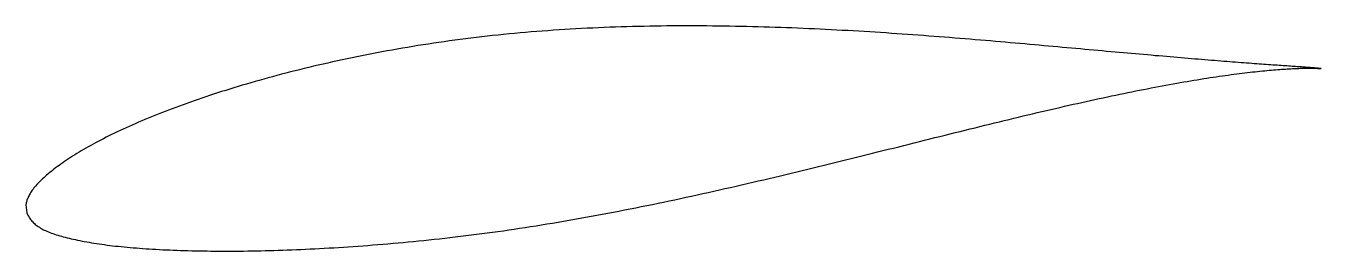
# Model space of a CAD drawing. Header units: metres. Extents: x -28.5 to 57.8, y -5.7 to 9.3.
import ezdxf

# ---------------------------------------------------------------- set-up
doc = ezdxf.new("R2010")
doc.units = ezdxf.units.M

msp = doc.modelspace()

# ---------------------------------------------------------------- linework, layer by layer
msp.add_lwpolyline([(57.827, 6.45), (57.825, 6.45), (57.82, 6.452), (57.812, 6.453), (57.8, 6.455), (57.785, 6.457), (57.766, 6.46), (57.744, 6.462), (57.719, 6.465), (57.69, 6.468), (57.658, 6.472), (57.623, 6.475), (57.585, 6.479), (57.543, 6.483), (57.497, 6.487), (57.449, 6.491), (57.397, 6.496), (57.342, 6.5), (57.283, 6.505), (57.221, 6.51), (57.156, 6.515), (57.088, 6.52), (57.016, 6.526), (56.941, 6.531), (56.863, 6.537), (56.781, 6.543), (56.696, 6.549), (56.608, 6.556), (56.517, 6.562), (56.422, 6.569), (56.324, 6.576), (56.223, 6.583), (56.119, 6.59), (56.012, 6.597), (55.901, 6.605), (55.787, 6.613), (55.67, 6.621), (55.549, 6.629), (55.426, 6.638), (55.299, 6.646), (55.169, 6.655), (55.036, 6.665), (54.9, 6.674), (54.761, 6.684), (54.619, 6.694), (54.473, 6.704), (54.324, 6.714), (54.173, 6.725), (54.018, 6.736), (53.86, 6.747), (53.699, 6.758), (53.535, 6.77), (53.368, 6.782), (53.198, 6.795), (53.025, 6.808), (52.849, 6.821), (52.67, 6.834), (52.488, 6.847), (52.303, 6.861), (52.115, 6.876), (51.925, 6.89), (51.731, 6.905), (51.534, 6.92), (51.335, 6.936), (51.132, 6.952), (50.927, 6.968), (50.719, 6.985), (50.508, 7.002), (50.294, 7.019), (50.078, 7.036), (49.858, 7.055), (49.636, 7.073), (49.411, 7.091), (49.184, 7.11), (48.953, 7.13), (48.721, 7.149), (48.485, 7.169), (48.247, 7.189), (48.006, 7.21), (47.762, 7.231), (47.516, 7.252), (47.267, 7.273), (47.016, 7.295), (46.762, 7.317), (46.506, 7.34), (46.247, 7.362), (45.985, 7.386), (45.721, 7.409), (45.455, 7.432), (45.186, 7.456), (44.915, 7.48), (44.642, 7.505), (44.366, 7.53), (44.088, 7.554), (43.807, 7.58), (43.524, 7.605), (43.239, 7.631), (42.952, 7.657), (42.662, 7.683), (42.371, 7.709), (42.077, 7.736), (41.78, 7.763), (41.482, 7.79), (41.182, 7.817), (40.879, 7.844), (40.575, 7.872), (40.268, 7.9), (39.96, 7.928), (39.649, 7.956), (39.336, 7.984), (39.022, 8.012), (38.705, 8.04), (38.387, 8.069), (38.067, 8.097), (37.745, 8.126), (37.421, 8.154), (37.095, 8.182), (36.768, 8.211), (36.439, 8.239), (36.108, 8.268), (35.776, 8.296), (35.441, 8.325), (35.106, 8.353), (34.768, 8.381), (34.429, 8.409), (34.089, 8.437), (33.746, 8.465), (33.403, 8.492), (33.058, 8.52), (32.711, 8.547), (32.364, 8.574), (32.014, 8.601), (31.664, 8.628), (31.312, 8.654), (30.959, 8.68), (30.604, 8.706), (30.248, 8.731), (29.891, 8.756), (29.533, 8.781), (29.174, 8.806), (28.814, 8.83), (28.452, 8.854), (28.09, 8.877), (27.726, 8.9), (27.361, 8.922), (26.996, 8.944), (26.629, 8.965), (26.262, 8.987), (25.893, 9.007), (25.524, 9.027), (25.154, 9.046), (24.783, 9.065), (24.412, 9.083), (24.04, 9.101), (23.667, 9.118), (23.293, 9.134), (22.919, 9.149), (22.544, 9.165), (22.168, 9.179), (21.792, 9.192), (21.415, 9.205), (21.038, 9.217), (20.661, 9.229), (20.283, 9.24), (19.904, 9.249), (19.525, 9.258), (19.146, 9.266), (18.767, 9.274), (18.387, 9.281), (18.007, 9.286), (17.627, 9.292), (17.246, 9.296), (16.866, 9.299), (16.485, 9.301), (16.104, 9.303), (15.723, 9.304), (15.342, 9.303), (14.961, 9.302), (14.58, 9.3), (14.199, 9.297), (13.819, 9.293), (13.438, 9.287), (13.057, 9.281), (12.677, 9.274), (12.297, 9.266), (11.917, 9.257), (11.537, 9.246), (11.158, 9.235), (10.779, 9.222), (10.4, 9.209), (10.022, 9.194), (9.644, 9.178), (9.266, 9.161), (8.889, 9.143), (8.513, 9.123), (8.137, 9.103), (7.761, 9.082), (7.387, 9.059), (7.012, 9.035), (6.639, 9.01), (6.266, 8.984), (5.894, 8.956), (5.523, 8.927), (5.152, 8.897), (4.782, 8.866), (4.413, 8.833), (4.045, 8.8), (3.678, 8.765), (3.312, 8.728), (2.946, 8.691), (2.582, 8.652), (2.218, 8.612), (1.856, 8.571), (1.495, 8.529), (1.134, 8.486), (0.775, 8.441), (0.417, 8.395), (0.061, 8.347), (-0.295, 8.299), (-0.65, 8.25), (-1.003, 8.199), (-1.355, 8.147), (-1.705, 8.094), (-2.055, 8.04), (-2.403, 7.985), (-2.749, 7.929), (-3.095, 7.871), (-3.438, 7.813), (-3.781, 7.753), (-4.122, 7.693), (-4.461, 7.631), (-4.799, 7.569), (-5.135, 7.506), (-5.47, 7.442), (-5.803, 7.376), (-6.135, 7.31), (-6.465, 7.244), (-6.793, 7.176), (-7.12, 7.107), (-7.445, 7.038), (-7.768, 6.968), (-8.089, 6.897), (-8.409, 6.825), (-8.727, 6.753), (-9.043, 6.68), (-9.357, 6.607), (-9.67, 6.532), (-9.98, 6.457), (-10.289, 6.381), (-10.595, 6.305), (-10.9, 6.228), (-11.203, 6.15), (-11.503, 6.072), (-11.802, 5.993), (-12.099, 5.913), (-12.393, 5.833), (-12.686, 5.753), (-12.976, 5.671), (-13.264, 5.589), (-13.55, 5.507), (-13.834, 5.424), (-14.116, 5.341), (-14.396, 5.257), (-14.673, 5.173), (-14.948, 5.088), (-15.22, 5.003), (-15.491, 4.917), (-15.759, 4.831), (-16.025, 4.745), (-16.288, 4.658), (-16.549, 4.571), (-16.808, 4.484), (-17.064, 4.396), (-17.318, 4.308), (-17.569, 4.219), (-17.818, 4.131), (-18.065, 4.042), (-18.309, 3.953), (-18.55, 3.863), (-18.789, 3.774), (-19.025, 3.684), (-19.259, 3.594), (-19.49, 3.504), (-19.719, 3.414), (-19.945, 3.324), (-20.168, 3.233), (-20.389, 3.142), (-20.607, 3.052), (-20.822, 2.961), (-21.035, 2.87), (-21.245, 2.779), (-21.452, 2.688), (-21.656, 2.597), (-21.858, 2.506), (-22.057, 2.415), (-22.253, 2.324), (-22.446, 2.233), (-22.637, 2.142), (-22.825, 2.051), (-23.009, 1.96), (-23.191, 1.869), (-23.37, 1.778), (-23.547, 1.688), (-23.72, 1.597), (-23.89, 1.506), (-24.058, 1.416), (-24.222, 1.325), (-24.384, 1.235), (-24.542, 1.145), (-24.698, 1.055), (-24.85, 0.965), (-25, 0.875), (-25.147, 0.786), (-25.29, 0.696), (-25.431, 0.608), (-25.568, 0.519), (-25.703, 0.431), (-25.834, 0.343), (-25.963, 0.255), (-26.088, 0.169), (-26.211, 0.083), (-26.33, -0.003), (-26.446, -0.088), (-26.559, -0.173), (-26.669, -0.257), (-26.776, -0.34), (-26.88, -0.422), (-26.981, -0.504), (-27.079, -0.586), (-27.173, -0.666), (-27.264, -0.746), (-27.353, -0.825), (-27.438, -0.903), (-27.52, -0.981), (-27.598, -1.059), (-27.674, -1.135), (-27.747, -1.211), (-27.816, -1.287), (-27.882, -1.362), (-27.945, -1.436), (-28.004, -1.51), (-28.061, -1.584), (-28.114, -1.656), (-28.164, -1.728), (-28.21, -1.799), (-28.254, -1.869), (-28.294, -1.939), (-28.332, -2.007), (-28.366, -2.074), (-28.397, -2.14), (-28.424, -2.204), (-28.449, -2.267), (-28.47, -2.327), (-28.489, -2.386), (-28.504, -2.44), (-28.517, -2.491), (-28.527, -2.537), (-28.534, -2.576), (-28.539, -2.606), (-28.542, -2.625), (-28.482, -3.177), (-28.48, -3.181), (-28.474, -3.194), (-28.463, -3.214), (-28.448, -3.244), (-28.428, -3.286), (-28.405, -3.334), (-28.377, -3.386), (-28.346, -3.441), (-28.312, -3.498), (-28.274, -3.555), (-28.232, -3.611), (-28.188, -3.668), (-28.14, -3.724), (-28.089, -3.778), (-28.035, -3.832), (-27.978, -3.886), (-27.917, -3.937), (-27.854, -3.988), (-27.787, -4.038), (-27.717, -4.087), (-27.644, -4.134), (-27.567, -4.181), (-27.488, -4.226), (-27.405, -4.271), (-27.32, -4.314), (-27.231, -4.357), (-27.139, -4.398), (-27.044, -4.438), (-26.945, -4.478), (-26.844, -4.516), (-26.739, -4.554), (-26.632, -4.591), (-26.521, -4.627), (-26.407, -4.663), (-26.29, -4.698), (-26.17, -4.732), (-26.047, -4.765), (-25.921, -4.799), (-25.791, -4.832), (-25.659, -4.864), (-25.523, -4.896), (-25.385, -4.927), (-25.243, -4.958), (-25.098, -4.989), (-24.951, -5.019), (-24.8, -5.049), (-24.646, -5.078), (-24.489, -5.107), (-24.33, -5.135), (-24.167, -5.162), (-24.001, -5.189), (-23.833, -5.216), (-23.661, -5.242), (-23.487, -5.267), (-23.309, -5.291), (-23.129, -5.315), (-22.946, -5.338), (-22.76, -5.36), (-22.572, -5.382), (-22.38, -5.403), (-22.186, -5.423), (-21.989, -5.443), (-21.789, -5.462), (-21.586, -5.48), (-21.381, -5.497), (-21.173, -5.514), (-20.962, -5.531), (-20.748, -5.546), (-20.532, -5.561), (-20.313, -5.576), (-20.091, -5.589), (-19.867, -5.602), (-19.64, -5.614), (-19.411, -5.626), (-19.179, -5.637), (-18.944, -5.647), (-18.707, -5.657), (-18.468, -5.666), (-18.225, -5.674), (-17.981, -5.682), (-17.734, -5.689), (-17.484, -5.695), (-17.232, -5.701), (-16.978, -5.706), (-16.721, -5.71), (-16.462, -5.714), (-16.2, -5.717), (-15.936, -5.719), (-15.67, -5.721), (-15.401, -5.721), (-15.13, -5.722), (-14.857, -5.721), (-14.582, -5.72), (-14.305, -5.717), (-14.025, -5.715), (-13.743, -5.711), (-13.459, -5.707), (-13.173, -5.702), (-12.885, -5.696), (-12.595, -5.69), (-12.302, -5.682), (-12.008, -5.674), (-11.712, -5.665), (-11.413, -5.655), (-11.113, -5.645), (-10.811, -5.633), (-10.507, -5.621), (-10.201, -5.608), (-9.893, -5.594), (-9.583, -5.58), (-9.271, -5.564), (-8.958, -5.548), (-8.643, -5.53), (-8.326, -5.513), (-8.008, -5.494), (-7.687, -5.474), (-7.365, -5.454), (-7.042, -5.432), (-6.717, -5.41), (-6.39, -5.387), (-6.061, -5.363), (-5.732, -5.338), (-5.4, -5.313), (-5.067, -5.286), (-4.733, -5.259), (-4.397, -5.231), (-4.06, -5.202), (-3.721, -5.172), (-3.381, -5.141), (-3.04, -5.109), (-2.697, -5.076), (-2.353, -5.042), (-2.008, -5.007), (-1.662, -4.971), (-1.315, -4.934), (-0.966, -4.897), (-0.616, -4.858), (-0.265, -4.818), (0.087, -4.776), (0.44, -4.734), (0.794, -4.691), (1.149, -4.647), (1.505, -4.601), (1.862, -4.555), (2.22, -4.507), (2.578, -4.458), (2.938, -4.409), (3.298, -4.358), (3.659, -4.306), (4.021, -4.252), (4.384, -4.198), (4.747, -4.143), (5.111, -4.087), (5.476, -4.03), (5.841, -3.971), (6.207, -3.912), (6.574, -3.851), (6.941, -3.79), (7.309, -3.727), (7.677, -3.664), (8.045, -3.599), (8.414, -3.534), (8.784, -3.467), (9.154, -3.4), (9.524, -3.332), (9.894, -3.262), (10.265, -3.192), (10.636, -3.122), (11.008, -3.05), (11.379, -2.977), (11.751, -2.904), (12.123, -2.83), (12.495, -2.755), (12.867, -2.679), (13.24, -2.603), (13.612, -2.526), (13.984, -2.448), (14.357, -2.369), (14.729, -2.29), (15.102, -2.211), (15.474, -2.131), (15.846, -2.05), (16.218, -1.968), (16.59, -1.886), (16.962, -1.804), (17.334, -1.721), (17.705, -1.638), (18.076, -1.554), (18.447, -1.469), (18.818, -1.385), (19.188, -1.299), (19.557, -1.214), (19.927, -1.128), (20.296, -1.042), (20.665, -0.956), (21.033, -0.869), (21.4, -0.783), (21.767, -0.695), (22.134, -0.608), (22.5, -0.52), (22.866, -0.433), (23.23, -0.345), (23.594, -0.256), (23.958, -0.168), (24.321, -0.08), (24.683, 0.008), (25.044, 0.097), (25.404, 0.185), (25.764, 0.274), (26.123, 0.363), (26.481, 0.451), (26.838, 0.54), (27.194, 0.628), (27.549, 0.717), (27.904, 0.805), (28.257, 0.893), (28.609, 0.981), (28.96, 1.069), (29.311, 1.156), (29.66, 1.244), (30.008, 1.331), (30.355, 1.418), (30.7, 1.504), (31.045, 1.59), (31.388, 1.676), (31.73, 1.762), (32.071, 1.847), (32.411, 1.931), (32.749, 2.016), (33.086, 2.1), (33.421, 2.183), (33.755, 2.266), (34.088, 2.349), (34.419, 2.431), (34.749, 2.513), (35.078, 2.593), (35.405, 2.674), (35.73, 2.753), (36.054, 2.833), (36.376, 2.911), (36.697, 2.989), (37.016, 3.066), (37.333, 3.143), (37.649, 3.219), (37.963, 3.294), (38.276, 3.368), (38.586, 3.442), (38.895, 3.516), (39.202, 3.588), (39.507, 3.659), (39.811, 3.73), (40.112, 3.8), (40.412, 3.869), (40.71, 3.938), (41.006, 4.005), (41.3, 4.072), (41.592, 4.137), (41.882, 4.202), (42.17, 4.266), (42.457, 4.329), (42.741, 4.392), (43.023, 4.453), (43.303, 4.513), (43.58, 4.573), (43.856, 4.631), (44.13, 4.689), (44.401, 4.745), (44.67, 4.801), (44.937, 4.856), (45.202, 4.91), (45.465, 4.962), (45.725, 5.014), (45.983, 5.065), (46.239, 5.115), (46.492, 5.164), (46.743, 5.212), (46.991, 5.26), (47.238, 5.306), (47.482, 5.351), (47.723, 5.395), (47.962, 5.438), (48.198, 5.48), (48.433, 5.522), (48.664, 5.562), (48.893, 5.601), (49.12, 5.64), (49.344, 5.677), (49.565, 5.713), (49.784, 5.749), (50, 5.783), (50.214, 5.817), (50.425, 5.85), (50.633, 5.882), (50.838, 5.913), (51.041, 5.942), (51.242, 5.971), (51.439, 5.999), (51.634, 6.026), (51.826, 6.052), (52.015, 6.078), (52.202, 6.102), (52.385, 6.125), (52.566, 6.148), (52.744, 6.17), (52.919, 6.191), (53.092, 6.211), (53.261, 6.23), (53.428, 6.248), (53.592, 6.266), (53.752, 6.283), (53.91, 6.299), (54.065, 6.314), (54.217, 6.328), (54.366, 6.342), (54.512, 6.355), (54.655, 6.367), (54.795, 6.379), (54.932, 6.39), (55.066, 6.4), (55.197, 6.409), (55.325, 6.418), (55.449, 6.426), (55.571, 6.434), (55.69, 6.441), (55.805, 6.447), (55.918, 6.453), (56.027, 6.459), (56.133, 6.463), (56.236, 6.467), (56.336, 6.471), (56.433, 6.474), (56.526, 6.477), (56.617, 6.479), (56.704, 6.481), (56.788, 6.483), (56.869, 6.484), (56.946, 6.484), (57.021, 6.485), (57.092, 6.484), (57.16, 6.484), (57.224, 6.483), (57.286, 6.482), (57.344, 6.481), (57.399, 6.48), (57.45, 6.478), (57.499, 6.476), (57.544, 6.474), (57.585, 6.472), (57.624, 6.47), (57.659, 6.468), (57.691, 6.465), (57.719, 6.463), (57.744, 6.461), (57.766, 6.459), (57.785, 6.457), (57.8, 6.455), (57.812, 6.453), (57.82, 6.451), (57.825, 6.45), (57.827, 6.45)], close=True)

doc.saveas('drawing.dxf')
